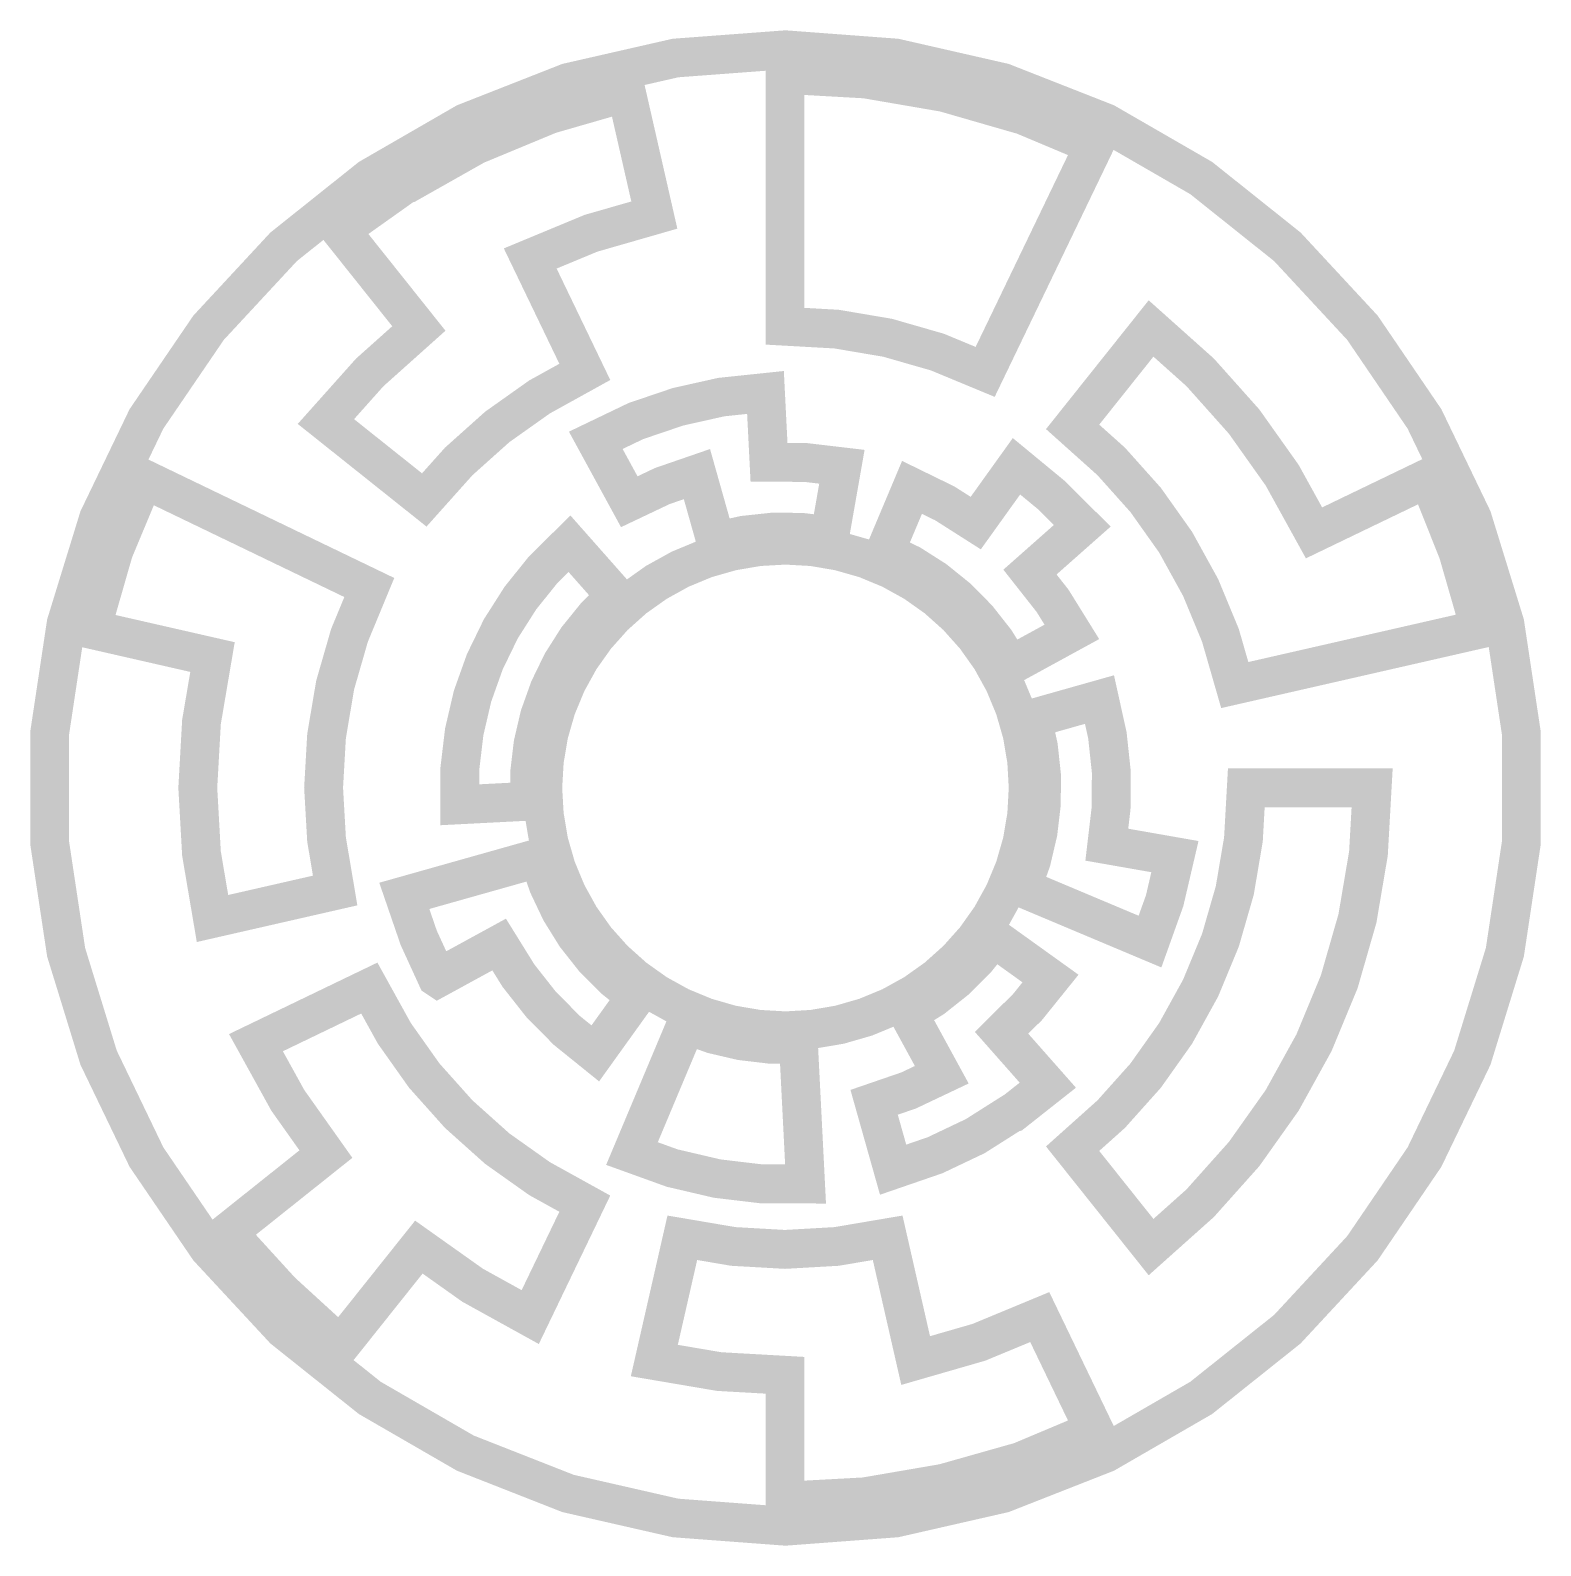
# Model space of a CAD drawing. Extents: x 0.37 to 1.91, y 0.38 to 1.92.
import ezdxf

# ---------------------------------------------------------------- set-up
doc = ezdxf.new("R2010")
doc.units = 0
doc.layers.get('0').update_dxf_attribs({"linetype": 'CONTINUOUS'})

msp = doc.modelspace()

# ---------------------------------------------------------------- linework, layer by layer
at = {"color": 5, "const_width": 0.03937}
for points in [[(0.718261, 1.76801), (0.63086, 1.69829), (0.554796, 1.61632), (0.491808, 1.52393), (0.443306, 1.42324), (0.410374, 1.31641), (0.393718, 1.20584), (0.393718, 1.09402), (0.410374, 0.983507), (0.443306, 0.876628), (0.491808, 0.775933), (0.554796, 0.683539), (0.63086, 0.601563), (0.718261, 0.531901), (0.815104, 0.475965), (0.919163, 0.435113), (1.02816, 0.410265), (1.13965, 0.40191), (1.25114, 0.410265), (1.36013, 0.435113), (1.46419, 0.475965), (1.56104, 0.531901), (1.64844, 0.601563), (1.7245, 0.683539), (1.78743, 0.775933), (1.83594, 0.876628), (1.86893, 0.983507), (1.88558, 1.09402), (1.88558, 1.20584), (1.86893, 1.31641), (1.83594, 1.42324), (1.78743, 1.52393), (1.7245, 1.61632), (1.64844, 1.69829), (1.56104, 1.76801), (1.46419, 1.82389), (1.36013, 1.86475), (1.25114, 1.8896), (1.13965, 1.89794), (1.02816, 1.8896), (0.919163, 1.86475), (0.815104, 1.82389), (0.718261, 1.76801)], [(1.22005, 1.86843), (1.22249, 1.86811), (1.25944, 1.86176), (1.29877, 1.85499), (1.29997, 1.85487), (1.36089, 1.83729), (1.37788, 1.83242), (1.38021, 1.83182), (1.45275, 1.80138), (1.34207, 1.57156), (1.29362, 1.59164), (1.24322, 1.60612), (1.19146, 1.6149), (1.13911, 1.61783), (1.13911, 1.87299), (1.22005, 1.86843)], [(0.88086, 1.68647), (0.936199, 1.57156), (0.8903, 1.54617), (0.847493, 1.51585), (0.808376, 1.48085), (0.773438, 1.44179), (0.673719, 1.52126), (0.718207, 1.57107), (0.767958, 1.61556), (0.688422, 1.71528), (0.754557, 1.76221), (0.75689, 1.76264), (0.825521, 1.80138), (0.90039, 1.83242), (0.978299, 1.85487), (1.00667, 1.73047), (0.942492, 1.71203), (0.88086, 1.68647)], [(1.84386, 1.31098), (1.59511, 1.25423), (1.58057, 1.30463), (1.56049, 1.35308), (1.53515, 1.39899), (1.50478, 1.44179), (1.46983, 1.48085), (1.43072, 1.51585), (1.51025, 1.61556), (1.56006, 1.57107), (1.60454, 1.52126), (1.64318, 1.46685), (1.67546, 1.40842), (1.79036, 1.46376), (1.79204, 1.46251), (1.8214, 1.38889), (1.84386, 1.31098)], [(1.09755, 1.40608), (1.06912, 1.39974), (1.04986, 1.46799), (1.01476, 1.45589), (0.981282, 1.44), (0.947319, 1.50222), (0.98801, 1.52175), (1.0306, 1.53618), (1.07454, 1.54601), (1.11936, 1.55072), (1.12294, 1.47999), (1.15999, 1.47976), (1.19683, 1.47542), (1.18457, 1.4056), (1.15565, 1.40901), (1.12652, 1.40918), (1.09755, 1.40608)], [(0.717719, 1.35308), (0.697646, 1.30463), (0.683106, 1.25423), (0.674371, 1.20253), (0.671386, 1.15012), (0.674371, 1.09777), (0.683106, 1.04606), (0.558757, 1.01769), (0.547581, 1.0835), (0.543837, 1.15012), (0.547581, 1.2168), (0.558757, 1.28261), (0.435764, 1.31066), (0.45855, 1.38992), (0.489094, 1.46317), (0.717719, 1.35308)], [(1.33252, 1.41835), (1.37381, 1.47592), (1.40869, 1.44715), (1.44054, 1.41564), (1.38748, 1.36871), (1.41043, 1.33957), (1.42996, 1.30811), (1.36778, 1.27414), (1.35238, 1.29888), (1.33436, 1.32178), (1.31386, 1.3425), (1.29118, 1.36079), (1.2666, 1.37641), (1.2404, 1.38921), (1.2679, 1.45454), (1.30122, 1.43826), (1.33252, 1.41835)], [(0.920628, 1.39746), (0.967557, 1.3444), (0.946886, 1.32389), (0.928549, 1.30122), (0.912924, 1.27664), (0.900174, 1.25043), (0.890354, 1.22298), (0.883735, 1.19461), (0.880317, 1.16569), (0.880154, 1.13656), (0.809407, 1.13292), (0.809571, 1.17003), (0.813965, 1.20687), (0.822374, 1.24295), (0.834853, 1.27789), (0.851074, 1.31125), (0.870985, 1.3425), (0.89426, 1.37142), (0.920628, 1.39746)], [(0.917969, 1.04319), (0.907389, 1.06868), (0.89974, 1.09516), (0.895128, 1.1224), (0.893554, 1.14996), (0.895128, 1.17746), (0.89974, 1.2047), (0.907389, 1.23123), (0.917969, 1.25667), (0.931315, 1.28087), (0.947265, 1.30333), (0.965657, 1.32395), (0.986219, 1.34234), (1.00873, 1.35829), (1.03288, 1.37164), (1.05838, 1.38222), (1.08491, 1.38981), (1.11209, 1.39447), (1.13965, 1.396), (1.16721, 1.39447), (1.19439, 1.38981), (1.22092, 1.38222), (1.24642, 1.37164), (1.27056, 1.35829), (1.29308, 1.34234), (1.31364, 1.32395), (1.33203, 1.30333), (1.34798, 1.28087), (1.36133, 1.25667), (1.37191, 1.23123), (1.37956, 1.2047), (1.38417, 1.17746), (1.38569, 1.14996), (1.38417, 1.1224), (1.37956, 1.09516), (1.37191, 1.06868), (1.36133, 1.04319), (1.34798, 1.01904), (1.33203, 0.996528), (1.31364, 0.975965), (1.29308, 0.957574), (1.27056, 0.941569), (1.24642, 0.928222), (1.22092, 0.917697), (1.19439, 0.910047), (1.16721, 0.905436), (1.13965, 0.903863), (1.11209, 0.905436), (1.08491, 0.910047), (1.05838, 0.917697), (1.03288, 0.928222), (1.00873, 0.941569), (0.986219, 0.957574), (0.965657, 0.975965), (0.947265, 0.996528), (0.931315, 1.01904), (0.917969, 1.04319)], [(1.37918, 1.04894), (1.38894, 1.07639), (1.39561, 1.10476), (1.39903, 1.13368), (1.39919, 1.16287), (1.39606, 1.19184), (1.38976, 1.22027), (1.45796, 1.23953), (1.46599, 1.20329), (1.46994, 1.16645), (1.46972, 1.12934), (1.46539, 1.0925), (1.53444, 1.0804), (1.52403, 1.03581), (1.50917, 0.994303), (1.37918, 1.04894)], [(1.51025, 0.684733), (1.43072, 0.784451), (1.46983, 0.819444), (1.50478, 0.858507), (1.53515, 0.901313), (1.56049, 0.947211), (1.58057, 0.99566), (1.59511, 1.04606), (1.60389, 1.09777), (1.60682, 1.15012), (1.73438, 1.15012), (1.73063, 1.0835), (1.71946, 1.01769), (1.70101, 0.95356), (1.67546, 0.891872), (1.64318, 0.833442), (1.60454, 0.778971), (1.56006, 0.729221), (1.51025, 0.684733)], [(0.753201, 1.04064), (0.889594, 1.0791), (0.899089, 1.05154), (0.911567, 1.02523), (0.926921, 1.00049), (0.944988, 0.977593), (0.965494, 0.956868), (0.988172, 0.938585), (0.946832, 0.881022), (0.917969, 0.904297), (0.891872, 0.930664), (0.868924, 0.959799), (0.849338, 0.991319), (0.787164, 0.957357), (0.786187, 0.958008), (0.76785, 0.998047), (0.753201, 1.04064)], [(1.29807, 0.859375), (1.26411, 0.921604), (1.2889, 0.936957), (1.31174, 0.955024), (1.33247, 0.975478), (1.35075, 0.998156), (1.40831, 0.956868), (1.38504, 0.928006), (1.35867, 0.90191), (1.4056, 0.848796), (1.37028, 0.82091), (1.36898, 0.820583), (1.33198, 0.797146), (1.29134, 0.777832), (1.24875, 0.763183), (1.22949, 0.831435), (1.26454, 0.843479), (1.29807, 0.859375)], [(0.767958, 0.684733), (0.688422, 0.585015), (0.628418, 0.639865), (0.574001, 0.69949), (0.673719, 0.778971), (0.635092, 0.833442), (0.60281, 0.891872), (0.717719, 0.947211), (0.74311, 0.901313), (0.773438, 0.858507), (0.808376, 0.819444), (0.847493, 0.784451), (0.8903, 0.754124), (0.936199, 0.728733), (0.88086, 0.613824), (0.822428, 0.646104), (0.767958, 0.684733)], [(1.11496, 0.748861), (1.11361, 0.749024), (1.09294, 0.751465), (1.07026, 0.754178), (1.03597, 0.762207), (1.02642, 0.764432), (1.02507, 0.764703), (0.983996, 0.779514), (1.0389, 0.910157), (1.06635, 0.90039), (1.09473, 0.893772), (1.1237, 0.890354), (1.15283, 0.890192), (1.15999, 0.748643), (1.11496, 0.748861)], [(1.19146, 0.685385), (1.24322, 0.694174), (1.27159, 0.569769), (1.33572, 0.588271), (1.3974, 0.613824), (1.45275, 0.498915), (1.37788, 0.467449), (1.29997, 0.445421), (1.22005, 0.431694), (1.13911, 0.4273), (1.13911, 0.55485), (1.07248, 0.558594), (1.00667, 0.569769), (1.03505, 0.694174), (1.08675, 0.685385), (1.13911, 0.6824), (1.19146, 0.685385)]]:
    msp.add_lwpolyline(points, close=True, dxfattribs=at)

doc.saveas('drawing.dxf')
